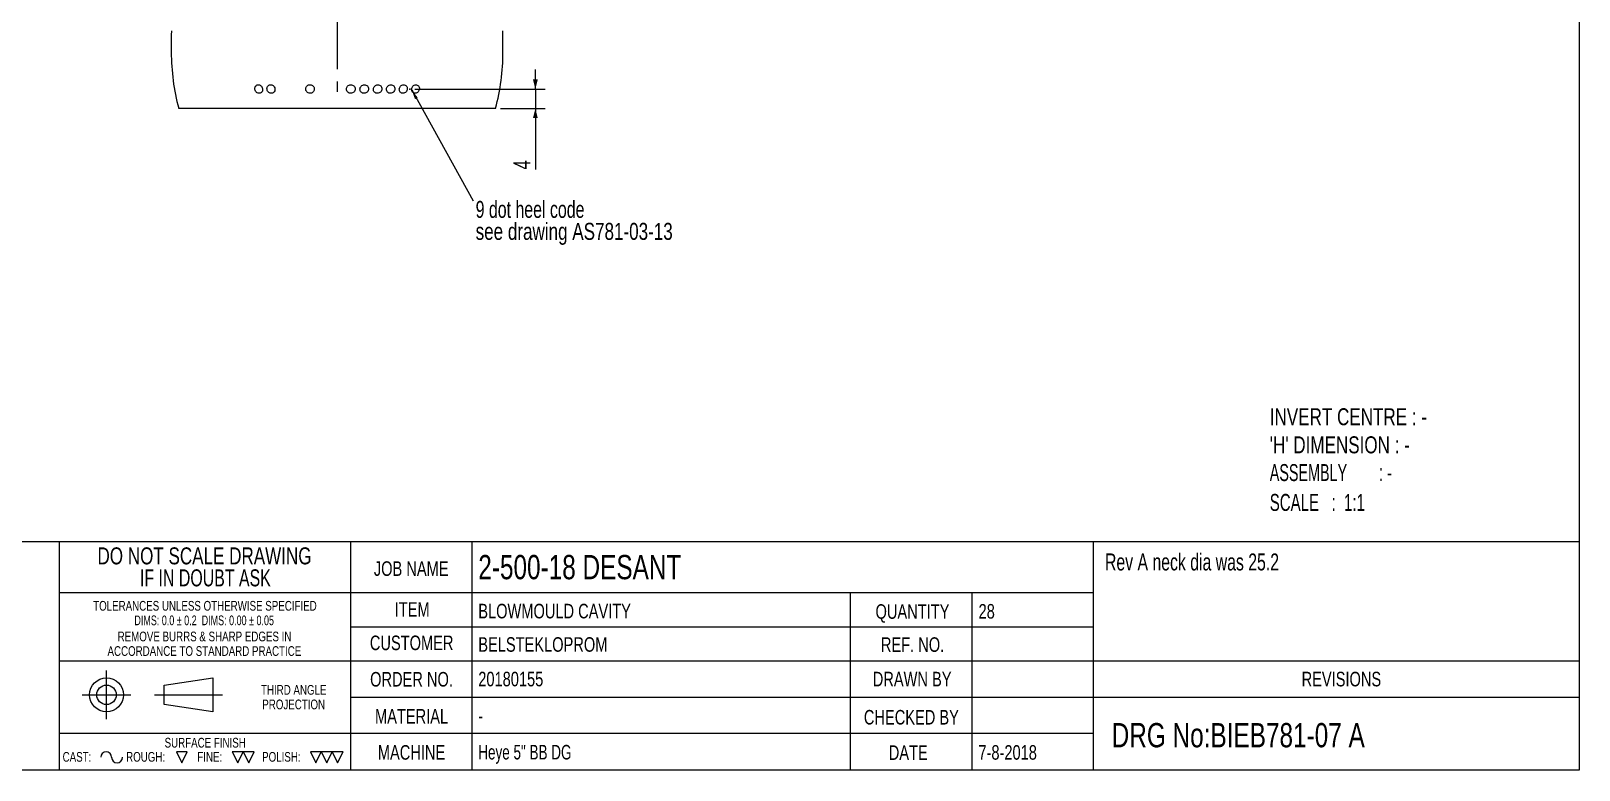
# Model space of a CAD drawing. Header units: millimetres. Extents: x 8 to 586, y 8 to 412.
# Drawn here: x 267.2 to 586, y 8 to 160.3 of the extents above; entities that cross this region are included whole.
import ezdxf

# ---------------------------------------------------------------- set-up
doc = ezdxf.new("R2010")
doc.units = ezdxf.units.MM
doc.header["$PDSIZE"] = -1
doc.linetypes.add('CENTERX2', pattern=[20.32, 12.7, -2.54, 2.54, -2.54])
for name, color, linetype in [('CENTERLINE', 4, 'CENTERX2'), ('DIMENSIONS', 2, 'Continuous'), ('TEXT', 2, 'Continuous')]:
    doc.layers.add(name, color=color, linetype=linetype)
doc.layers.add('OUTLINE', color=7, linetype='Continuous', lineweight=25)
doc.styles.add('SLDTEXTSTYLE0', font='TXT', dxfattribs={"width": 0.75})
doc.styles.add('SLDTEXTSTYLE1', font='TXT', dxfattribs={"width": 0.695652})
doc.styles.add('SLDTEXTSTYLE2', font='TXT', dxfattribs={"width": 0.691176})
doc.styles.add('SLDTEXTSTYLE3', font='TXT', dxfattribs={"width": 0.7})
doc.styles.add('SLDTEXTSTYLE4', font='TXT', dxfattribs={"width": 0.692308})
doc.styles.add('SLDTEXTSTYLE5', font='TXT', dxfattribs={"width": 0.631579})
doc.styles.add('SLDTEXTSTYLE6', font='TXT', dxfattribs={"width": 0.660714})
doc.dimstyles.new('SLDDIMSTYLE11', dxfattribs={"dimtxt": 3.5, "dimasz": 2, "dimexe": 0, "dimexo": 0.0625, "dimgap": 0.875, "dimtad": 1, "dimrnd": 1e-09, "dimzin": 12, "dimdsep": 46, "dimtxsty": 'SLDTEXTSTYLE0', "dimsah": 1, "dimcen": 0.09, "dimadec": 0, "dimazin": 3, "dimtfac": 1, "dimtmove": 0, "dimatfit": 0, "dimfxl": 0, "dimfrac": 2, "dimtolj": 1, "dimtzin": 12, "dimarcsym": 0})
doc.dimstyles.new('SLDDIMSTYLE13', dxfattribs={"dimtxt": 0.18, "dimasz": 2, "dimexe": 0, "dimexo": 0.0625, "dimgap": 0, "dimtad": 0, "dimtih": 1, "dimtoh": 1, "dimdec": 0, "dimrnd": 1e-09, "dimzin": 0, "dimdsep": 46, "dimtxsty": 'Standard', "dimsah": 1, "dimcen": 0.09, "dimadec": 0, "dimazin": 0, "dimtfac": 2, "dimtdec": 0, "dimtofl": 0, "dimtmove": 0, "dimatfit": 3, "dimfxl": 0, "dimfrac": 2, "dimtolj": 1, "dimtzin": 0, "dimarcsym": 0})

# ---------------------------------------------------------------- blocks, each defined once
blk = doc.blocks.new('SW_NOTE_2')
at = {"layer": 'TEXT', "color": 0, "char_height": 2, "attachment_point": 2, "style": 'SLDTEXTSTYLE0'}
for s, insert in [('THIRD ANGLE', (8.34, 2.57)), ('PROJECTION', (8.33, -0.43))]:
    blk.add_mtext(s, dxfattribs=dict(at, insert=insert))
blk = doc.blocks.new('SW_NOTE_3')
at = {"layer": 'TEXT', "color": 0, "char_height": 2, "attachment_point": 2, "style": 'SLDTEXTSTYLE0'}
for s, insert in [('REMOVE BURRS & SHARP EDGES IN', (21.78, 2.57)), ('ACCORDANCE TO STANDARD PRACTICE', (21.75, -0.43))]:
    blk.add_mtext(s, dxfattribs=dict(at, insert=insert))
blk = doc.blocks.new('SW_NOTE_4')
at = {"layer": 'TEXT', "color": 0, "char_height": 2, "attachment_point": 2}
for s, insert, style in [('TOLERANCES UNLESS OTHERWISE SPECIFIED', (27.09, 2.57), 'SLDTEXTSTYLE0'), ('DIMS: 0.0 ± 0.2  DIMS: 0.00 ± 0.05', (26.93, -0.43), 'SLDTEXTSTYLE2')]:
    blk.add_mtext(s, dxfattribs=dict(at, insert=insert, style=style))
blk = doc.blocks.new('SW_NOTE_5')
at = {"layer": 'TEXT', "color": 0, "char_height": 3.5, "attachment_point": 2}
for s, insert, style in [('DO NOT SCALE DRAWING', (28.71, 4.5), 'SLDTEXTSTYLE0'), ('IF IN DOUBT ASK', (28.89, -0.03), 'SLDTEXTSTYLE3')]:
    blk.add_mtext(s, dxfattribs=dict(at, insert=insert, style=style))
blk = doc.blocks.new('_D_30')
at = {"layer": 'DIMENSIONS'}
for p, q in [((371.09, 148.32), (371.09, 152.32)), ((346.27, 148.32), (373.09, 148.32)), ((371.09, 148.32), (371.09, 144.32)), ((363.89, 144.32), (373.09, 144.32)), ((371.09, 144.32), (371.09, 131.74))]:
    blk.add_line(p, q, dxfattribs=at)
for points in [[(371.09, 148.32), (371.59, 150.32), (370.59, 150.32)], [(371.09, 144.32), (370.59, 142.32), (371.59, 142.32)]]:
    blk.add_solid(points, dxfattribs=at)
at = {"layer": 'DIMENSIONS', "insert": (366.58, 131.74), "char_height": 3.5, "attachment_point": 1, "rotation": 90, "style": 'SLDTEXTSTYLE0'}
blk.add_mtext('4', dxfattribs=at)
blk = doc.blocks.new('SW_NOTE_6')
at = {"layer": 'TEXT', "color": 0, "char_height": 3.5, "attachment_point": 1}
for s, insert, style in [('9 dot heel code', (0.54, 0), 'SLDTEXTSTYLE3'), ('see drawing AS781-03-13', (0.54, -4.53), 'SLDTEXTSTYLE0')]:
    blk.add_mtext(s, dxfattribs=dict(at, insert=insert, style=style))

msp = doc.modelspace()

# ---------------------------------------------------------------- linework, layer by layer
msp.add_point((345.2666, 148.31965))
at = {"layer": 'CENTERLINE'}
msp.add_line((330.26861, 388.62415), (330.26861, 147.75307), dxfattribs=at)
at = {"layer": 'OUTLINE'}
for p, q in [((586, 412), (586, 8)), ((296.11861, 159.54673), (296.11861, 155.91965)), ((364.41861, 155.91965), (364.41861, 159.54673)), ((362.89359, 144.31965), (297.64363, 144.31965)), ((586, 55), (183, 55)), ((273, 55), (273, 8)), ((333, 55), (333, 8)), ((358, 55), (358, 8)), ((486, 8), (486, 55)), ((333, 44.5), (273, 44.5)), ((486, 44.5), (333, 44.5)), ((436, 8), (436, 44.5)), ((461, 8), (461, 44.5)), ((333, 37.5), (486, 37.5)), ((273, 30.5), (586, 30.5)), ((282.77569, 18.5), (282.77569, 28.5)), ((294.67455, 25.5), (304.67455, 27)), ((304.67455, 27), (304.67455, 20)), ((277.77569, 23.5), (287.77569, 23.5)), ((292.67455, 23.5), (306.67455, 23.5)), ((294.67455, 21.5), (294.67455, 25.5)), ((333, 23), (486, 23)), ((486, 23), (586, 23)), ((304.67455, 20), (294.67455, 21.5)), ((486, 15.5), (273, 15.5)), ((299.41865, 11.75), (297.16865, 11.75)), ((297.16865, 11.75), (298.29365, 9.5)), ((298.29365, 9.5), (299.41865, 11.75)), ((310.93161, 11.75), (308.68161, 11.75)), ((308.68161, 11.75), (309.80661, 9.5)), ((309.80661, 9.5), (310.93161, 11.75)), ((313.18161, 11.75), (310.93161, 11.75)), ((310.93161, 11.75), (312.05661, 9.5)), ((312.05661, 9.5), (313.18161, 11.75)), ((327, 11.75), (324.75, 11.75)), ((324.75, 11.75), (325.875, 9.5)), ((325.875, 9.5), (327, 11.75)), ((329.25, 11.75), (327, 11.75)), ((327, 11.75), (328.125, 9.5)), ((328.125, 9.5), (329.25, 11.75)), ((331.5, 11.75), (329.25, 11.75)), ((329.25, 11.75), (330.375, 9.5)), ((330.375, 9.5), (331.5, 11.75)), ((586, 8), (8, 8))]:
    msp.add_line(p, q, dxfattribs=at)
for radius in [3.5, 2]:
    msp.add_circle((282.77569, 23.5), radius, dxfattribs=at)
for centre, radius, start, end in [((301.11861, 159.54673), 5, 171.4692344, 180), ((359.41861, 159.54673), 5, 0, 8.5307656), ((340.99861, 155.91965), 44.88, 180, 194.9791201), ((319.53861, 155.91965), 44.88, 345.0208799, 0), ((282.70836, 10.625), 1.125, 0, 180), ((284.95836, 10.625), 1.125, 180, 0)]:
    msp.add_arc(centre, radius, start, end, dxfattribs=at)
for points in [[(314.79077, 147.76377), (314.84909, 147.85499), (314.88913, 147.95908), (314.92951, 148.18241), (314.9292, 148.30055), (314.88815, 148.53092), (314.84694, 148.64458), (314.7312, 148.84751), (314.6555, 148.93885), (314.48267, 149.0841), (314.38458, 149.1391), (314.18038, 149.20478), (314.07547, 149.21556), (313.87017, 149.19095), (313.77352, 149.15602), (313.60099, 149.04508), (313.52647, 148.96936), (313.41192, 148.78947), (313.37146, 148.68414), (313.33155, 148.46241), (313.33171, 148.34373), (313.37237, 148.11337), (313.41299, 147.99998), (313.52858, 147.79561), (313.60281, 147.70515), (313.77685, 147.5579), (313.87382, 147.50345), (314.07781, 147.43755), (314.18353, 147.42693), (314.48811, 147.46337), (314.67412, 147.58133), (314.79077, 147.76377)], [(317.33006, 147.77478), (317.39089, 147.86716), (317.43271, 147.9721), (317.47506, 148.19645), (317.4749, 148.31474), (317.43253, 148.54469), (317.38982, 148.65777), (317.2697, 148.85891), (317.19107, 148.94902), (317.01143, 149.09139), (316.90943, 149.14473), (316.697, 149.20688), (316.58779, 149.21581), (316.374, 149.18752), (316.27329, 149.15083), (316.09343, 149.03666), (316.01568, 148.95952), (315.89606, 148.77733), (315.85373, 148.67113), (315.81178, 148.44838), (315.81175, 148.32954), (315.85373, 148.09959), (315.89586, 147.98677), (316.01594, 147.7842), (316.09311, 147.69494), (316.27415, 147.55059), (316.37505, 147.49781), (316.58737, 147.43545), (316.69743, 147.42669), (317.01461, 147.4686), (317.2084, 147.59002), (317.33006, 147.77478)], [(324.99236, 147.48159), (325.10246, 147.51938), (325.20249, 147.5783), (325.37338, 147.73192), (325.44289, 147.82609), (325.53956, 148.03404), (325.56706, 148.14918), (325.57538, 148.38006), (325.55627, 148.49818), (325.47498, 148.71734), (325.41247, 148.81992), (325.25338, 148.99441), (325.15791, 149.06577), (324.94415, 149.16892), (324.82965, 149.19891), (324.59667, 149.2138), (324.47963, 149.19817), (324.26226, 149.12375), (324.16081, 149.0643), (323.99114, 148.91207), (323.92118, 148.81769), (323.82456, 148.6102), (323.79696, 148.49558), (323.78841, 148.26355), (323.80703, 148.1468), (323.88897, 147.92499), (323.95096, 147.82328), (324.11003, 147.64827), (324.20626, 147.57645), (324.52288, 147.42309), (324.77216, 147.40601), (324.99236, 147.48159)], [(333.71071, 147.70629), (333.79427, 147.7908), (333.8597, 147.88978), (333.94878, 148.10659), (333.97148, 148.22337), (333.97017, 148.45503), (333.94591, 148.57136), (333.85503, 148.78313), (333.78747, 148.88074), (333.62074, 149.041), (333.52069, 149.10484), (333.30271, 149.18948), (333.18614, 149.21026), (332.94892, 149.20577), (332.83258, 149.1806), (332.6153, 149.08768), (332.51593, 149.0201), (332.35068, 148.85349), (332.28409, 148.75335), (332.19529, 148.53817), (332.17221, 148.42089), (332.17326, 148.18931), (332.1972, 148.0733), (332.28848, 147.86009), (332.35507, 147.76346), (332.52376, 147.60102), (332.6231, 147.53779), (332.84137, 147.45289), (332.95899, 147.43215), (333.31064, 147.43869), (333.54359, 147.53728), (333.71071, 147.70629)], [(336.47642, 147.70398), (336.56058, 147.78819), (336.62706, 147.88695), (336.71906, 148.10344), (336.74362, 148.22015), (336.74651, 148.45183), (336.72463, 148.56825), (336.63858, 148.78036), (336.57354, 148.87821), (336.41154, 149.03908), (336.31375, 149.10328), (336.09966, 149.1887), (335.98472, 149.20989), (335.74994, 149.20625), (335.63438, 149.18149), (335.41768, 149.08934), (335.31811, 149.02211), (335.15156, 148.85608), (335.08383, 148.75618), (334.99205, 148.54131), (334.96707, 148.42411), (334.96394, 148.19252), (334.98554, 148.07641), (335.07204, 147.86287), (335.13621, 147.76599), (335.30024, 147.60294), (335.39741, 147.53936), (335.61188, 147.45367), (335.72788, 147.43251), (336.0759, 147.4378), (336.30809, 147.53556), (336.47642, 147.70398)], [(339.19961, 147.70274), (339.28363, 147.78679), (339.35053, 147.88542), (339.44443, 148.10175), (339.47046, 148.21842), (339.47712, 148.45011), (339.45757, 148.56658), (339.3766, 148.77886), (339.31436, 148.87685), (339.15796, 149.03804), (339.06299, 149.10243), (338.85416, 149.18827), (338.74162, 149.20969), (338.51095, 149.2065), (338.39702, 149.18197), (338.1826, 149.09023), (338.08366, 149.02319), (337.91725, 148.85748), (337.84905, 148.7577), (337.7553, 148.543), (337.72882, 148.42584), (337.72192, 148.19424), (337.74124, 148.07809), (337.82273, 147.86437), (337.88419, 147.76736), (338.04269, 147.60398), (338.13712, 147.54021), (338.34641, 147.4541), (338.46002, 147.43271), (338.80194, 147.43733), (339.03156, 147.53464), (339.19961, 147.70274)], [(341.8619, 147.70329), (341.94497, 147.78742), (342.01155, 147.8861), (342.10609, 148.10251), (342.13309, 148.21919), (342.14284, 148.45087), (342.12542, 148.56732), (342.0495, 148.77953), (341.99022, 148.87745), (341.84005, 149.0385), (341.74839, 149.10281), (341.54602, 149.18846), (341.4366, 149.20978), (341.21164, 149.20639), (341.10019, 149.18176), (340.88979, 149.08984), (340.79235, 149.02271), (340.6277, 148.85686), (340.55977, 148.75703), (340.46531, 148.54224), (340.43783, 148.42507), (340.42786, 148.19347), (340.44508, 148.07734), (340.52159, 147.8637), (340.58019, 147.76675), (340.73251, 147.60352), (340.82373, 147.53983), (341.02663, 147.45391), (341.13712, 147.43263), (341.47057, 147.43754), (341.69576, 147.53505), (341.8619, 147.70329)], [(344.44461, 147.7057), (344.52594, 147.79013), (344.59148, 147.88906), (344.68545, 148.10579), (344.71293, 148.22255), (344.72508, 148.45422), (344.7096, 148.57057), (344.63867, 148.78243), (344.5825, 148.88009), (344.43915, 149.04051), (344.35125, 149.10444), (344.15648, 149.18928), (344.05087, 149.21017), (343.83316, 149.2059), (343.72501, 149.18083), (343.5203, 149.08811), (343.42519, 149.02061), (343.26387, 148.85415), (343.19693, 148.75407), (343.10297, 148.53897), (343.075, 148.42171), (343.06264, 148.19013), (343.07797, 148.07409), (343.14955, 147.8608), (343.20515, 147.76411), (343.35069, 147.60151), (343.43824, 147.53819), (343.63361, 147.45309), (343.74028, 147.43224), (344.06298, 147.43847), (344.28195, 147.53684), (344.44461, 147.7057)], [(346.9292, 147.70972), (347.00808, 147.79466), (347.07196, 147.89398), (347.16429, 148.11124), (347.19183, 148.22813), (347.20585, 148.45976), (347.19219, 148.57595), (347.12631, 148.78722), (347.07342, 148.88446), (346.93754, 149.04383), (346.85386, 149.10713), (346.66784, 149.19061), (346.5667, 149.21078), (346.3577, 149.20505), (346.25363, 149.17927), (346.05616, 149.08521), (345.96416, 149.01711), (345.80757, 148.84964), (345.74228, 148.74916), (345.64988, 148.53352), (345.62184, 148.41613), (345.60765, 148.18458), (345.6212, 148.0687), (345.68779, 147.856), (345.74022, 147.75973), (345.87833, 147.59819), (345.96174, 147.5355), (346.14843, 147.45175), (346.2506, 147.43163), (346.56036, 147.44003), (346.77145, 147.53984), (346.9292, 147.70972)]]:
    msp.add_open_spline(points, degree=3, knots=[0, 0, 0, 0, 0.0625, 0.0625, 0.125, 0.125, 0.1875, 0.1875, 0.25, 0.25, 0.3125, 0.3125, 0.375, 0.375, 0.4375, 0.4375, 0.5, 0.5, 0.5625, 0.5625, 0.625, 0.625, 0.6875, 0.6875, 0.75, 0.75, 0.8125, 0.8125, 0.875, 0.875, 1, 1, 1, 1], dxfattribs=at)

# ---------------------------------------------------------------- block references
at = {"layer": 'TEXT'}
for name, p in [('SW_NOTE_6', (358.24894, 125.27473)), ('SW_NOTE_5', (274.24686, 49.38226)), ('SW_NOTE_4', (275.95589, 40.27512)), ('SW_NOTE_3', (281.1795, 33.95369)), ('SW_NOTE_2', (312.98886, 22.95369))]:
    msp.add_blockref(name, p, dxfattribs=at)

# ---------------------------------------------------------------- texts
for s, insert, char_height, attachment_point, style in [('INVERT CENTRE : -', (522.31517, 82.54645), 3.5, 1, 'SLDTEXTSTYLE0'), ("'H' DIMENSION : -", (522.31517, 76.76242), 3.5, 1, 'SLDTEXTSTYLE0'), ('ASSEMBLY        : -', (522.31517, 71.04405), 3.5, 1, 'SLDTEXTSTYLE5'), ('SCALE   :  1:1', (522.31517, 64.89715), 3.5, 1, 'SLDTEXTSTYLE6'), ('JOB NAME', (345.51943, 51.01097), 3, 2, 'SLDTEXTSTYLE0'), ('2-500-18 DESANT', (359.33565, 52.31634), 5, 1, 'SLDTEXTSTYLE0'), ('Rev A neck dia was 25.2', (488.3858, 52.6264), 3.5, 1, 'SLDTEXTSTYLE1'), ('ITEM', (345.71839, 42.58459), 3, 2, 'SLDTEXTSTYLE0'), ('BLOWMOULD CAVITY', (359.33565, 42.25126), 3, 1, 'SLDTEXTSTYLE0'), ('QUANTITY', (448.73922, 42.16498), 3, 2, 'SLDTEXTSTYLE0'), ('28', (462.35518, 42.21082), 3, 1, 'SLDTEXTSTYLE0'), ('CUSTOMER', (345.61526, 35.70858), 3, 2, 'SLDTEXTSTYLE0'), ('BELSTEKLOPROM', (359.33565, 35.37524), 3, 1, 'SLDTEXTSTYLE0'), ('REF. NO.', (448.75477, 35.3534), 3, 2, 'SLDTEXTSTYLE0'), ('ORDER NO.', (345.58401, 28.20789), 3, 2, 'SLDTEXTSTYLE0'), ('20180155', (359.32857, 28.25372), 3, 1, 'SLDTEXTSTYLE0'), ('DRAWN BY', (448.67352, 28.24386), 3, 2, 'SLDTEXTSTYLE0'), ('REVISIONS', (537.06395, 28.24386), 3, 2, 'SLDTEXTSTYLE0'), ('MATERIAL', (345.59131, 20.58667), 3, 2, 'SLDTEXTSTYLE0'), ('CHECKED BY', (448.51608, 20.38182), 3, 2, 'SLDTEXTSTYLE0'), ('-', (359.32857, 20.64458), 3, 1, 'SLDTEXTSTYLE0'), ('DRG No:BIEB781-07 A', (489.76042, 17.68852), 5, 1, 'SLDTEXTSTYLE0'), ('SURFACE FINISH', (303.10103, 14.63617), 2, 2, 'SLDTEXTSTYLE0'), ('MACHINE', (345.58922, 13.13696), 3, 2, 'SLDTEXTSTYLE0'), ('Heye 5" BB DG', (359.32857, 13.18279), 3, 1, 'SLDTEXTSTYLE4'), ('DATE', (447.86978, 13.08877), 3, 2, 'SLDTEXTSTYLE0'), ('7-8-2018', (462.31932, 13.1346), 3, 1, 'SLDTEXTSTYLE0'), ('CAST:', (273.74145, 11.71938), 2, 1, 'SLDTEXTSTYLE0'), ('ROUGH:', (286.81775, 11.71938), 2, 1, 'SLDTEXTSTYLE0'), ('FINE:', (301.4722, 11.71938), 2, 1, 'SLDTEXTSTYLE0'), ('POLISH:', (314.82446, 11.71938), 2, 1, 'SLDTEXTSTYLE0')]:
    msp.add_mtext(s, dxfattribs=dict(at, insert=insert, char_height=char_height, attachment_point=attachment_point, style=style))

# ---------------------------------------------------------------- dimensions: what is measured, and where the dimension line sits
at = {"layer": 'DIMENSIONS'}
dim = msp.add_linear_dim(base=(371.0887, 144.31965), p1=(345.2666, 148.31965), p2=(362.89359, 144.31965), angle=90, dimstyle='SLDDIMSTYLE11', dxfattribs=at)
dim.commit()
dim.dimension.update_dxf_attribs({"geometry": '_D_30', "text_midpoint": (371.0887, 133.02983), "dimtype": 160})

# ---------------------------------------------------------------- leaders
at = {"layer": 'TEXT'}
msp.add_leader([(345.61843, 148.13645), (358.24894, 125.27473)], dimstyle='SLDDIMSTYLE13', dxfattribs=at)

doc.saveas('drawing.dxf')
